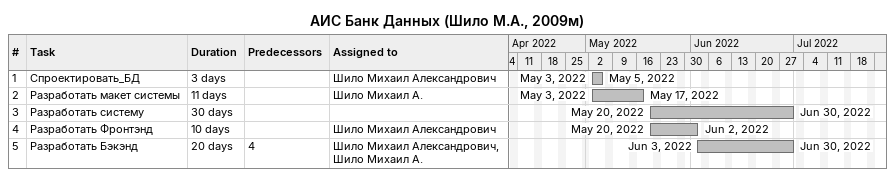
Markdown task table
АИС Банк Данных (Шило М.А., 2009м)

| ID | Task | Duration | Start | Finish | Predecessors | Resources |
|---|---|---|---|---|---|---|
| 1 | Спроектировать_БД | 3d | 2022-05-03 | 2022-05-05 |  | Шило Михаил Александрович |
| 2 | Разработать макет системы | 11d | 2022-05-03 | 2022-05-17 |  | Шило Михаил А. |
| 3 | Разработать систему | 30d | 2022-05-20 | 2022-06-30 |  |  |
| 4 | Разработать Фронтэнд | 10d | 2022-05-20 | 2022-06-02 |  | Шило Михаил Александрович |
| 5 | Разработать Бэкэнд | 20d | 2022-06-03 | 2022-06-30 | 4 | Шило Михаил Александрович, Шило Михаил А. |
